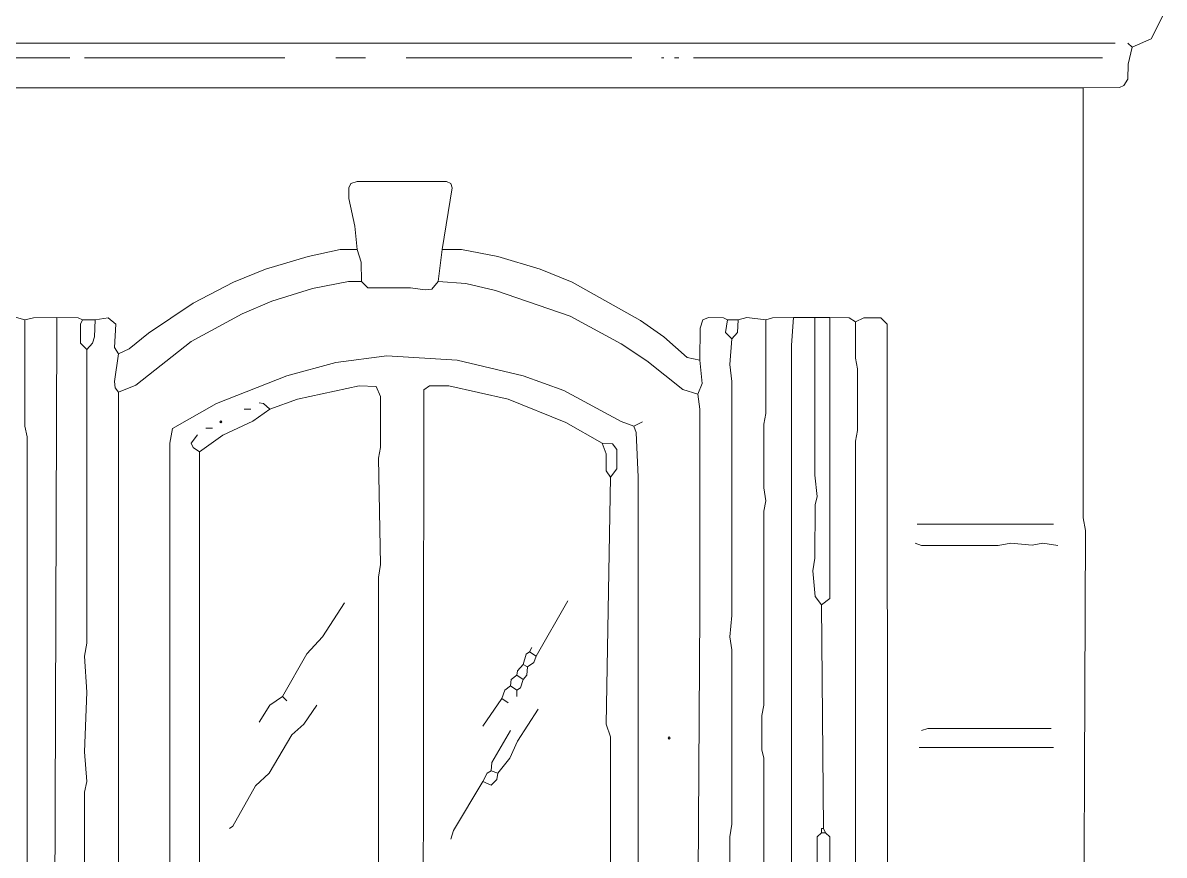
# Model space of a CAD drawing. Header units: millimetres. Extents: x 11 to 20000, y -4 to 8232.
# Drawn here: x 17500 to 19521, y 4251 to 5726 of the extents above; entities that cross this region are included whole.
import ezdxf

# ---------------------------------------------------------------- set-up
doc = ezdxf.new("R2010")
doc.units = ezdxf.units.MM
doc.layers.add('ARCHITECTURE', color=7, linetype='Continuous', lineweight=13, true_color=0x000000)
doc.layers.add('PLANTING', color=7, linetype='Continuous', lineweight=13, true_color=0x000000)

msp = doc.modelspace()

# ---------------------------------------------------------------- linework, layer by layer
at = {"layer": 'ARCHITECTURE', "color": 7, "lineweight": 13, "true_color": 0x000000}
for points in [[(19521.11425, 5742.83552), (19498.34344, 5697.73473), (19464.55317, 5682.50385)], [(19434.38914, 5690.04525), (17292.60747, 5690.04525)], [(19377.82805, 5610.85973), (19441.92873, 5611.01437), (19449.46561, 5614.78484), (19456.86029, 5625.94276), (19457.16131, 5652.33778), (19464.55317, 5682.50385)], [(19457.01357, 5690.04525), (19464.55317, 5682.50385)], [(17371.79299, 5663.65011), (17582.95814, 5663.65011)], [(17609.34955, 5663.65011), (17662.14367, 5663.65011), (17680.99548, 5663.65011), (17873.30317, 5663.65011), (17895.9276, 5663.65011), (17922.32466, 5663.65011), (17963.8009, 5663.65011)], [(18054.29864, 5663.65011), (18107.0871, 5663.65011)], [(18178.73303, 5663.65011), (18208.89706, 5663.65011), (18578.43326, 5663.65011)], [(18631.22172, 5663.65011), (18633.10713, 5663.65011), (18634.99242, 5663.65011)], [(18661.38575, 5663.65011), (18653.84615, 5663.65011)], [(19411.76471, 5663.65011), (19340.11878, 5663.65011), (19325.03959, 5663.65011), (18687.78281, 5663.65011)], [(17239.819, 5610.85973), (19377.82805, 5610.85973)], [(19377.82805, 3012.82025), (19374.05543, 3065.61086), (19374.20464, 3114.6302), (19377.82115, 3129.71369), (19377.83495, 3574.66063), (19381.60068, 3597.28507), (19381.59231, 3808.44604), (19377.83495, 3827.30057), (19381.60068, 4826.54559), (19377.82805, 4849.17002), (19377.82805, 5610.85973)], [(18092.00792, 5324.28314), (18088.08756, 5365.7621), (18077.07081, 5414.78088), (18077.07636, 5433.63473), (18080.84898, 5441.02183), (18092.00792, 5444.94072), (18250.37896, 5444.79265), (18257.75701, 5441.02183), (18260.48563, 5433.63473), (18242.83371, 5324.28314)], [(18092.00792, 5324.28314), (18061.83824, 5324.13529), (18005.27715, 5311.92138), (17929.86425, 5289.29106), (17873.30317, 5266.67285), (17801.65724, 5228.96505), (17722.47172, 5176.17477), (17688.53507, 5148.1155), (17669.68326, 5139.51776)], [(18092.00792, 5324.28314), (18099.39977, 5301.65871), (18099.54751, 5267.72206)], [(18235.29412, 5267.72206), (18242.83371, 5324.28314)], [(18242.83371, 5324.28314), (18276.77036, 5324.13529), (18340.8767, 5311.9155), (18416.28959, 5289.29106), (18472.85068, 5266.52477), (18593.51244, 5198.79333), (18634.99434, 5169.53518), (18676.47059, 5133.1802), (18699.09502, 5128.20554)], [(18099.54751, 5267.72206), (18076.92308, 5267.57421), (18012.8224, 5255.36063), (17941.17647, 5232.72998), (17888.38801, 5210.11176), (17797.89027, 5161.08586), (17699.84729, 5084.00588), (17669.68326, 5071.64446)], [(18235.29412, 5267.72206), (18223.9819, 5253.84378), (18212.66968, 5252.63993), (18186.27262, 5256.26199), (18110.85973, 5256.56482), (18099.54751, 5267.72206)], [(18235.29412, 5267.72206), (18284.31561, 5263.80373), (18337.10407, 5251.58948), (18469.07805, 5206.19943), (18559.57579, 5157.32127), (18604.82466, 5127.15509), (18668.931, 5076.47104), (18695.3224, 5067.8733)], [(17503.77262, 5199.84876), (17488.68778, 5203.61991), (17450.97851, 5199.84876)], [(17560.33179, 5203.61991), (17518.85181, 5203.47183), (17503.77262, 5199.84876)], [(17503.77262, 5199.84876), (17503.7767, 5011.31222), (17507.53552, 4992.45894), (17507.53959, 4155.35486)], [(17560.33179, 5203.61991), (17560.33179, 5188.53654), (17556.55419, 4166.66708), (17549.02149, 4151.58371)], [(17560.33179, 5203.61991), (17598.03326, 5203.47183), (17605.58258, 5199.84876)], [(17613.12217, 5147.05882), (17601.96324, 5158.37104), (17601.95769, 5192.30147), (17605.58258, 5199.84876)], [(17628.20701, 5199.84876), (17605.58258, 5199.84876)], [(17613.12217, 5147.05882), (17623.23857, 5158.37104), (17627.15611, 5169.68326), (17628.20701, 5199.84876)], [(17669.68326, 5139.51776), (17662.29695, 5150.82998), (17664.70792, 5192.30769), (17650.83145, 5203.46527), (17628.20701, 5199.84876)], [(18748.11652, 5199.84876), (18740.56719, 5203.47183), (18714.17986, 5203.61369), (18704.06346, 5199.6948), (18699.24276, 5184.76663), (18699.09502, 5128.20554)], [(18755.65611, 5165.9121), (18744.49717, 5177.225), (18748.11652, 5199.84876)], [(18748.11652, 5199.84876), (18766.96833, 5199.84876)], [(18755.65611, 5165.9121), (18765.76414, 5177.225), (18766.96833, 5199.84876)], [(18766.96833, 5199.84876), (18782.05317, 5203.61991), (18815.98982, 5199.84876)], [(18812.21719, 4144.04265), (18812.21029, 4423.07692), (18808.59378, 4438.16029), (18808.45294, 4498.49129), (18812.21029, 4517.34581), (18812.2241, 4860.48224), (18815.98145, 4879.33676), (18812.2241, 4901.9612), (18812.2241, 5015.08337), (18815.98145, 5033.93665), (18815.98982, 5199.84876)], [(18865.00566, 5203.61991), (18827.30204, 5203.47183), (18815.98982, 5199.84876)], [(18865.00566, 5203.61991), (18861.24276, 5154.59989), (18861.23869, 4166.66708)], [(18865.00566, 5203.61991), (18902.71493, 5203.61991)], [(18914.02715, 4694.57014), (18902.86821, 4709.65351), (18898.95068, 4754.90238), (18902.70803, 4777.52681), (18902.86267, 4871.79446), (18906.47919, 4886.87783), (18902.72183, 4924.58563), (18902.71493, 5203.61991)], [(18929.11007, 5203.61991), (18902.71493, 5203.61991)], [(18914.02715, 4694.57014), (18929.11007, 4705.88235), (18929.11007, 5184.76663), (18929.11007, 5203.61991)], [(18974.36086, 5196.07885), (18963.04864, 5203.46527), (18929.11007, 5203.61991)], [(19027.14932, 4125.18812), (19027.29706, 4166.66708), (19030.91357, 4181.74921), (19030.76584, 5192.30769), (19019.60973, 5203.46527), (18989.44005, 5203.46527), (18974.36086, 5196.07885)], [(18974.36086, 5196.07885), (18974.50724, 5131.97545), (18978.12783, 5113.12217), (18978.12376, 5003.77115), (18974.36493, 4984.91663), (18974.36086, 4125.18812)], [(18755.65611, 5165.9121), (18751.89186, 5120.66324), (18755.64921, 5090.49774), (18755.64921, 4675.71686), (18751.88348, 4638.00905), (18755.64921, 4615.38462), (18755.65611, 4306.1836), (18751.89186, 4283.55916), (18751.88348, 4144.04265)], [(17613.12217, 5147.05882), (17613.11527, 4626.69683), (17609.34955, 4604.0724), (17613.12217, 4539.97025), (17609.35792, 4434.38914), (17613.11527, 4381.59921), (17609.35792, 4362.74468), (17609.34955, 4098.79378)], [(17669.68326, 5139.51776), (17662.14367, 5090.49774), (17663.33948, 5079.19174), (17669.68326, 5071.64446)], [(17763.95362, 4102.56369), (17760.1879, 4136.50034), (17760.181, 4981.14672), (17765.15633, 5007.39321), (17843.13914, 5051.59921), (17967.57353, 5100.75396), (18054.29864, 5124.28631), (18144.79638, 5135.74038), (18269.23077, 5128.05713), (18386.12557, 5100.75328), (18457.76584, 5074.36516), (18559.57579, 5019.76188), (18582.20023, 5011.31222)], [(18699.09502, 5128.20554), (18702.71844, 5086.72658), (18695.3224, 5067.8733)], [(18129.71154, 4091.25147), (18129.71991, 4743.59016), (18133.48416, 4766.21459), (18129.71991, 4954.75113), (18133.47726, 4973.60441), (18133.33643, 5064.10215), (18125.78846, 5081.75192), (18095.77489, 5082.80826), (17986.42534, 5059.2759), (17937.40385, 5041.47771)], [(18208.89898, 3993.21267), (18208.89898, 4008.29604), (18210.1026, 5075.40814), (18220.20928, 5082.8017), (18254.14593, 5082.80826), (18359.72851, 5059.28179), (18461.53846, 5017.66256), (18525.63914, 4981.14672)], [(17662.14367, 4102.56369), (17669.68326, 4147.81256), (17669.68326, 4358.97477), (17669.68326, 4381.59921), (17669.68326, 4883.10667), (17669.68326, 4901.9612), (17669.68326, 5018.85328), (17669.68326, 5052.78993), (17669.68326, 5071.64446)], [(17918.55204, 5052.78993), (17926.1, 5051.58609), (17937.40385, 5041.47771)], [(18699.09502, 4110.106), (18695.33077, 4121.41821), (18699.09502, 4683.25792), (18699.09502, 4705.88235), (18699.09502, 4864.25339), (18699.09502, 4917.04333), (18699.09502, 4935.89785), (18699.09502, 5041.47771), (18695.3224, 5067.8733)], [(17937.40385, 5041.47771), (17907.23982, 5020.05113), (17854.45136, 4995.17964), (17812.96946, 4966.06335)], [(17903.46719, 5041.47771), (17892.15498, 5041.47771)], [(18582.20023, 5011.31222), (18597.28507, 5018.85328)], [(17809.20249, 4996.22885), (17798.19683, 4981.14672), (17801.81335, 4973.61131), (17812.96946, 4966.06335)], [(17835.59389, 5007.54106), (17824.28167, 5007.54106)], [(18589.74355, 4091.25147), (18589.74355, 4147.81256), (18589.74355, 4166.66708), (18589.74355, 4528.65803), (18589.74355, 4551.28247), (18589.74355, 4773.75566), (18589.74355, 4788.83903), (18589.74355, 4852.94118), (18589.74355, 4905.73111), (18589.74355, 4920.81448), (18585.82511, 5000), (18582.20023, 5011.31222)], [(18540.72398, 4920.81448), (18551.88292, 4935.89785), (18551.88292, 4969.83382), (18544.48824, 4979.94197), (18525.63914, 4981.14672)], [(18540.72398, 4920.81448), (18533.18247, 4932.1267), (18533.03518, 4962.29219), (18525.63914, 4981.14672)], [(17812.96946, 4144.04265), (17812.96946, 4966.06335)], [(18540.72398, 4155.35486), (18540.71708, 4460.78473), (18533.18247, 4483.40916), (18540.72398, 4920.81448)], [(19083.71041, 4837.85781), (19325.03959, 4837.85781)], [(19332.57919, 4800.15124), (19306.18213, 4803.92115), (19287.33032, 4800.3052), (19249.62104, 4803.92115), (19226.99661, 4800.15747), (19091.25, 4800.15747), (19079.93778, 4803.92115)], [(18069.38348, 4698.34129), (18030.61787, 4638.00905), (18002.706, 4607.84355), (17960.02828, 4532.42794)], [(18408.75, 4604.0724), (18465.31109, 4702.1112)], [(18917.79977, 4298.64253), (18914.02715, 4694.57014)], [(18386.12557, 4588.98903), (18391.08563, 4607.68857), (18397.43778, 4611.61346)], [(18397.43778, 4611.61346), (18401.20475, 4619.15577)], [(18408.75, 4604.0724), (18397.43778, 4611.61346)], [(18386.12557, 4588.98903), (18376.01606, 4577.68371), (18374.81335, 4570.13575)], [(18386.12557, 4588.98903), (18393.66516, 4585.21912)], [(18408.75, 4604.0724), (18404.8241, 4592.7664), (18393.66516, 4585.21912)], [(18363.50113, 4551.28247), (18364.70385, 4562.44627), (18374.81335, 4570.13575)], [(18386.12557, 4562.59468), (18374.81335, 4570.13575)], [(18386.12557, 4562.59468), (18392.46934, 4570.14197), (18393.66516, 4585.21912)], [(18363.50113, 4551.28247), (18353.38473, 4543.73394), (18348.41629, 4528.65803)], [(18363.50113, 4551.28247), (18374.81335, 4543.74016)], [(18386.12557, 4562.59468), (18381.30351, 4547.66595), (18374.81335, 4543.74016)], [(17918.55204, 4487.17907), (17937.55441, 4517.34514), (17960.02828, 4532.42794)], [(17960.02828, 4532.42794), (17967.57353, 4524.88688)], [(18348.41629, 4528.65803), (18314.47964, 4479.63801)], [(18348.41629, 4528.65803), (18359.72851, 4521.11572)], [(18374.81335, 4532.42794), (18374.81335, 4543.74016)], [(17865.76357, 4298.64253), (17872.1129, 4302.56765), (17912.06742, 4373.90905), (17936.34887, 4396.68133), (17976.16256, 4464.54842), (17997.58982, 4483.40916), (18020.36199, 4517.34581)], [(18412.51697, 4509.80351), (18376.00916, 4453.24242), (18362.30249, 4423.07692), (18340.8767, 4396.68133)], [(18363.50113, 4472.09695), (18330.76719, 4415.53586), (18329.56448, 4400.45249)], [(19321.26697, 4475.86686), (19102.56222, 4475.86063), (19091.25, 4472.09695)], [(19087.48303, 4441.9302), (19325.03959, 4441.9302)], [(18314.47964, 4381.59921), (18322.1629, 4396.52738), (18329.56448, 4400.45249)], [(18314.47964, 4381.59921), (18329.56448, 4375.41595), (18339.67115, 4385.36912), (18340.8767, 4396.68133)], [(18340.8767, 4396.68133), (18329.56448, 4400.45249)]]:
    msp.add_lwpolyline(points, dxfattribs=at)
for points in [[(17848.79333, 5018.85373), (17850.67873, 5020.73903), (17852.56414, 5018.85373), (17850.67873, 5016.96833)], [(18642.53394, 4458.89898), (18644.41934, 4460.78428), (18646.30464, 4458.89898), (18644.41934, 4457.01357)]]:
    msp.add_lwpolyline(points, close=True, dxfattribs=at)
at = {"layer": 'PLANTING', "color": 7, "lineweight": 13, "true_color": 0x000000}
for points in [[(18257.91855, 4279.78925), (18262.88009, 4294.87138), (18314.47964, 4381.59921)], [(18906.48563, 4215.68586), (18906.48563, 4226.99876), (18906.48563, 4283.55294), (18914.02715, 4291.10147)], [(18917.79977, 4298.64253), (18914.02715, 4298.64253), (18914.02715, 4291.10147)], [(18921.56674, 4291.10147), (18914.02715, 4291.10147)], [(18921.56674, 4291.10147), (18917.79977, 4298.64253)], [(18921.56674, 4291.10147), (18929.11007, 4283.55294), (18929.11007, 4230.76923), (18917.79977, 4215.68586)]]:
    msp.add_lwpolyline(points, dxfattribs=at)

doc.saveas('drawing.dxf')
